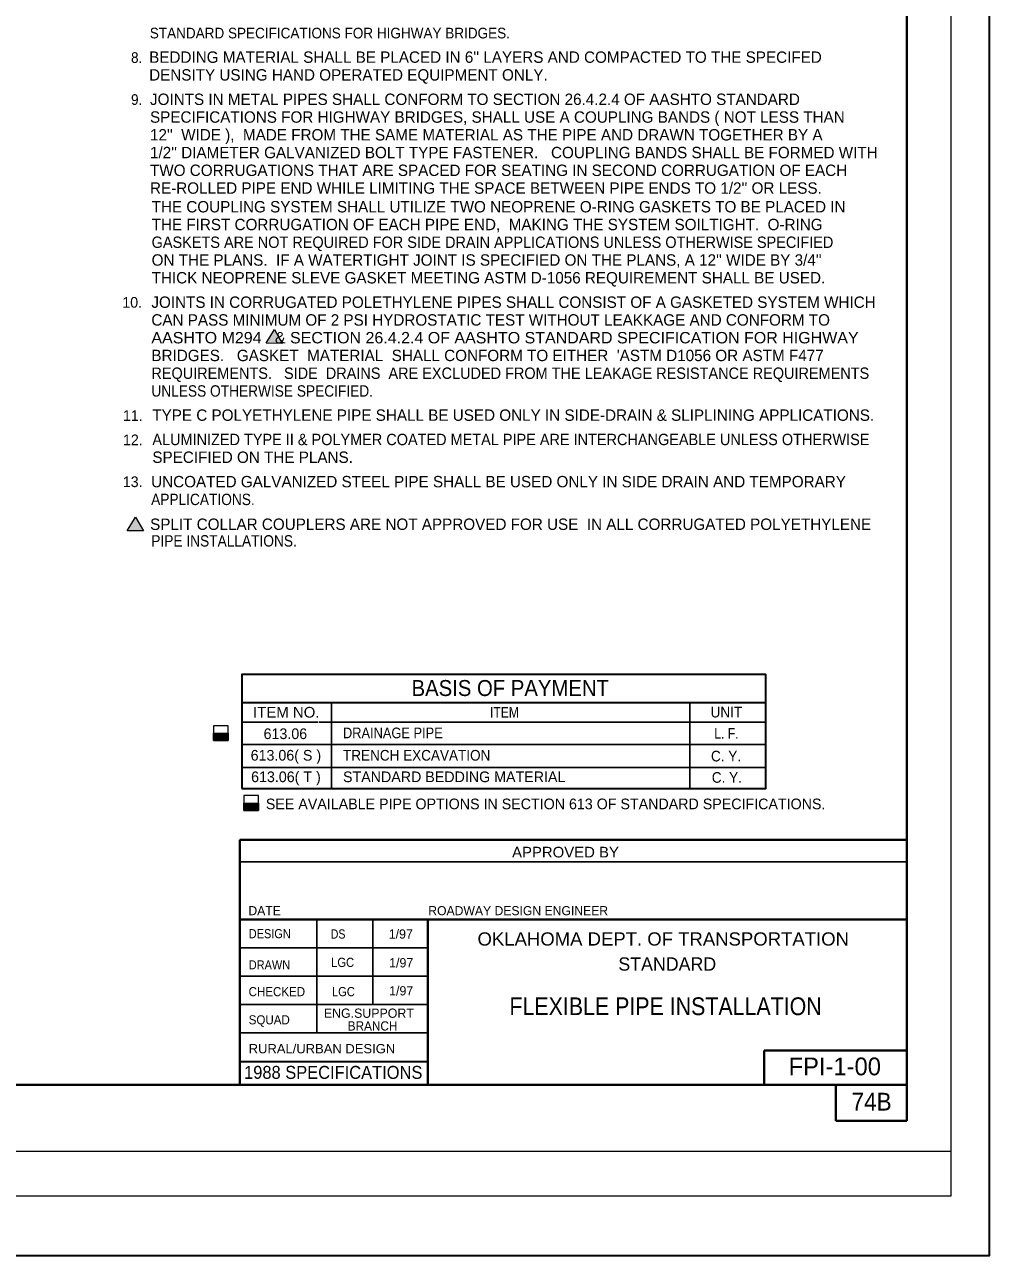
# Model space of a CAD drawing. Extents: x 701 to 1070, y -298 to -22.
# Drawn here: x 961.6 to 1070.3, y -298.2 to -159.5 of the extents above; entities that cross this region are included whole.
import ezdxf
from ezdxf.enums import TextEntityAlignment as Align

# ---------------------------------------------------------------- set-up
doc = ezdxf.new("R2010")
doc.units = 0
doc.header["$LTSCALE"] = 0.62
doc.layers.add('1', color=7, linetype='Continuous', lineweight=13)
doc.layers.add('25', color=7, linetype='Continuous', lineweight=40)

msp = doc.modelspace()

# ---------------------------------------------------------------- hatches: boundary and pattern name
at = {"layer": '1'}
for points in [[(988.8507, -195.4091), (989.7784, -193.8618), (990.6545, -195.4389)], [(973.1823, -216.5545), (974.11, -215.0072), (975.0077, -216.5536)], [(982.904, -239.3417), (984.5634, -239.3417), (984.5634, -240.1729), (982.904, -240.1729)], [(986.3113, -247.2), (987.9707, -247.2), (987.9707, -248.0312), (986.3113, -248.0312)]]:
    msp.add_hatch(color=256, dxfattribs=at).paths.add_polyline_path(points)

# ---------------------------------------------------------------- linework, layer by layer
for p, q in [((1066.0163, -291.4296), (1066.0163, -61.4204)), ((721.0024, -286.4291), (1066.0163, -286.4291)), ((706.0017, -291.4296), (1066.0163, -291.4296))]:
    msp.add_line(p, q, dxfattribs=at)
at = {"layer": '1', "lineweight": 40}
for p, q in [((1061.0158, -282.9851), (1061.0158, -73.9205)), ((736.0029, -278.9288), (1061.0158, -278.9288))]:
    msp.add_line(p, q, dxfattribs=at)
at = {"layer": '1', "lineweight": 35}
msp.add_line((986.0913, -235.8837), (1045.1456, -235.8837), dxfattribs=at)
at = {"layer": '1', "lineweight": 25}
for p, q in [((996.1936, -245.5487), (996.1936, -235.9889)), ((1036.5627, -245.4502), (1036.5627, -235.8837)), ((986.1652, -238.0972), (994.6912, -238.0972)), ((986.0913, -240.6057), (1045.1456, -240.6057)), ((986.1652, -243.1878), (1045.1456, -243.1878))]:
    msp.add_line(p, q, dxfattribs=at)
at = {"layer": '1', "lineweight": 35}
for points in [[(700.9305, -298.1538), (1070.3169, -298.1538), (1070.3169, -22.0387), (700.9305, -22.0387)], [(986.0913, -245.5487), (1045.1456, -245.5487), (1045.1456, -232.7115), (986.0913, -232.7115)]]:
    msp.add_lwpolyline(points, close=True, dxfattribs=at)
at = {"layer": '1'}
for points in [[(988.8507, -195.4091), (989.7784, -193.8618), (990.6545, -195.4389)], [(973.1823, -216.5545), (974.11, -215.0072), (975.0077, -216.5536)], [(982.904, -240.1729), (984.5634, -240.1729), (984.5634, -238.5102), (982.904, -238.5102)], [(982.904, -239.3417), (984.5634, -239.3417), (984.5634, -240.1729), (982.904, -240.1729)], [(986.3113, -248.0312), (987.9707, -248.0312), (987.9707, -246.3685), (986.3113, -246.3685)], [(986.3113, -247.2), (987.9707, -247.2), (987.9707, -248.0312), (986.3113, -248.0312)]]:
    msp.add_lwpolyline(points, close=True, dxfattribs=at)
at = {"layer": '1', "lineweight": 25}
msp.add_lwpolyline([(994.7946, -238.0972), (1036.5627, -238.0972), (1045.1456, -238.0972)], dxfattribs=at)
at = {"layer": '25'}
for p, q in [((985.8724, -251.3312), (985.8724, -278.9288)), ((1061.0158, -251.3312), (985.8724, -251.3312)), ((985.8724, -260.3192), (1061.0158, -260.3192)), ((1007.0471, -260.3192), (1007.0471, -278.9288)), ((1044.925, -275.0656), (1061.0158, -275.0656)), ((1044.925, -278.9288), (1044.925, -275.0656)), ((985.8825, -276.2983), (985.8825, -278.8221)), ((1053.0353, -282.9851), (1053.0353, -278.9288)), ((1053.0353, -282.9851), (1061.0158, -282.9851))]:
    msp.add_line(p, q, dxfattribs=at)
at = {"layer": '25', "lineweight": 25}
for p, q in [((985.8825, -253.8282), (1061.0158, -253.8282)), ((994.5421, -260.2875), (994.5421, -273.0702)), ((1000.8621, -260.3192), (1000.8621, -269.9064)), ((985.8825, -263.5154), (1007.0538, -263.5154)), ((985.8825, -266.7109), (1007.0538, -266.7109)), ((985.8825, -269.9064), (1007.0329, -269.9064)), ((985.8825, -273.1027), (1007.0329, -273.1027))]:
    msp.add_line(p, q, dxfattribs=at)
at = {"layer": '25', "lineweight": 35}
msp.add_line((985.8724, -276.2983), (1007.0495, -276.2983), dxfattribs=at)

# ---------------------------------------------------------------- texts
at = {"layer": '1'}
for s, height, width, p in [('STANDARD SPECIFICATIONS FOR HIGHWAY BRIDGES. ', 1.2, 0.95, (975.7313, -161.0712)), ('8.', 1.2, 0.95, (973.6161, -163.8293)), ('9.', 1.2, 0.95, (973.6161, -168.5557)), ('GASKETS ARE NOT REQUIRED FOR SIDE DRAIN APPLICATIONS UNLESS OTHERWISE SPECIFIED ', 1.283, 0.95, (975.9366, -184.6733)), ('AASHTO M294   & SECTION 26.4.2.4 OF AASHTO STANDARD SPECIFICATION FOR HIGHWAY ', 1.283, 1.05, (975.9071, -195.4245)), ('REQUIREMENTS.   SIDE  DRAINS  ARE EXCLUDED FROM THE LEAKAGE RESISTANCE REQUIREMENTS ', 1.283, 0.95, (975.9071, -199.4243)), ('UNLESS OTHERWISE SPECIFIED.  ', 1.283, 0.9, (975.9071, -201.4242)), ('ALUMINIZED TYPE II & POLYMER COATED METAL PIPE ARE INTERCHANGEABLE UNLESS OTHERWISE ', 1.283, 0.95, (976.0182, -206.8882)), ('APPLICATIONS.', 1.283, 0.9, (975.8825, -213.6388)), ('PIPE INSTALLATIONS.', 1.283, 0.9, (975.9018, -218.3102)), ('BASIS OF PAYMENT', 1.8, 0.95, (1005.2213, -235.1462)), ('ITEM NO.', 1.2, 1.05, (987.3594, -237.5742)), ('ITEM', 1.2, 0.85, (1014.0568, -237.5822)), ('UNIT', 1.2, 0.95, (1038.9074, -237.5576)), ('DRAINAGE PIPE', 1.2, 0.9, (997.4949, -239.9012)), ('L. F.', 1.2, 0.85, (1039.3274, -239.9479)), ('TRENCH EXCAVATION', 1.2, 0.95, (997.4949, -242.4212)), ('C. Y.', 1.2, 0.95, (1038.9543, -242.5145)), ('C. Y.', 1.2, 0.95, (1039.0476, -244.9178))]:
    msp.add_text(s, height=height, dxfattribs=dict(at, width=width)).set_placement(p)
for s, height, p in [("BEDDING MATERIAL SHALL BE PLACED IN 6'' LAYERS AND COMPACTED TO THE SPECIFED ", 1.283, (975.6582, -163.8218)), ('DENSITY USING HAND OPERATED EQUIPMENT ONLY.', 1.283, (975.6582, -165.8217)), ('JOINTS IN METAL PIPES SHALL CONFORM TO SECTION 26.4.2.4 OF AASHTO STANDARD', 1.283, (975.7529, -168.569)), ('SPECIFICATIONS FOR HIGHWAY BRIDGES, SHALL USE A COUPLING BANDS ( NOT LESS THAN ', 1.283, (975.7529, -170.5689)), ("12''  WIDE ),  MADE FROM THE SAME MATERIAL AS THE PIPE AND DRAWN TOGETHER BY A ", 1.283, (975.7529, -172.5688)), ("1/2'' DIAMETER GALVANIZED BOLT TYPE FASTENER.   COUPLING BANDS SHALL BE FORMED WITH ", 1.283, (975.7529, -174.5687)), ('TWO CORRUGATIONS THAT ARE SPACED FOR SEATING IN SECOND CORRUGATION OF EACH ', 1.283, (975.7529, -176.5687)), ("RE-ROLLED PIPE END WHILE LIMITING THE SPACE BETWEEN PIPE ENDS TO 1/2'' OR LESS.", 1.283, (975.7529, -178.5686)), ('THE COUPLING SYSTEM SHALL UTILIZE TWO NEOPRENE O-RING GASKETS TO BE PLACED IN ', 1.283, (975.9366, -180.6735)), ('THE FIRST CORRUGATION OF EACH PIPE END,  MAKING THE SYSTEM SOILTIGHT.  O-RING ', 1.283, (975.9366, -182.6734)), ("ON THE PLANS.  IF A WATERTIGHT JOINT IS SPECIFIED ON THE PLANS, A 12'' WIDE BY 3/4'' ", 1.283, (975.9366, -186.6732)), ('THICK NEOPRENE SLEVE GASKET MEETING ASTM D-1056 REQUIREMENT SHALL BE USED.', 1.283, (975.9366, -188.6732)), ('10.', 1.2, (972.629, -191.4029)), ('JOINTS IN CORRUGATED POLETHYLENE PIPES SHALL CONSIST OF A GASKETED SYSTEM WHICH ', 1.283, (975.9071, -191.4247)), ('CAN PASS MINIMUM OF 2 PSI HYDROSTATIC TEST WITHOUT LEAKKAGE AND CONFORM TO ', 1.283, (975.9071, -193.4246)), ("BRIDGES.   GASKET  MATERIAL  SHALL CONFORM TO EITHER  'ASTM D1056 OR ASTM F477 ", 1.283, (975.9071, -197.4244)), ('11.', 1.2, (972.7064, -204.1522)), ('TYPE C POLYETHYLENE PIPE SHALL BE USED ONLY IN SIDE-DRAIN & SLIPLINING APPLICATIONS.', 1.283, (976.0109, -204.1481)), ('12.', 1.2, (972.7064, -206.8923)), ('SPECIFIED ON THE PLANS.', 1.283, (976.0182, -208.8882)), ('13.', 1.2, (972.6858, -211.6139)), ('UNCOATED GALVANIZED STEEL PIPE SHALL BE USED ONLY IN SIDE DRAIN AND TEMPORARY ', 1.283, (975.8825, -211.6389)), ('SPLIT COLLAR COUPLERS ARE NOT APPROVED FOR USE  IN ALL CORRUGATED POLYETHYLENE ', 1.283, (975.7681, -216.4376)), ('613.06', 1.2, (988.5498, -239.9948)), ('613.06( S )', 1.2, (987.0952, -242.4211)), ('613.06( T )', 1.2, (987.1418, -244.8477)), ('STANDARD BEDDING MATERIAL', 1.2, (997.4949, -244.8478)), ('SEE AVAILABLE PIPE OPTIONS IN SECTION 613 OF STANDARD SPECIFICATIONS.', 1.2, (988.8015, -247.8999))]:
    msp.add_text(s, height=height, dxfattribs=at).set_placement(p)
at = {"layer": '1', "width": 0.9}
msp.add_text('FLEXIBLE PIPE INSTALLATION', height=2, dxfattribs=at).set_placement((1033.8347, -271.0907), align=Align.CENTER)
at = {"layer": '25'}
for s, height, width, p in [('APPROVED BY', 1.196, 1.05, (1016.542, -253.329)), ('DESIGN', 1.025, 0.9, (986.881, -262.427)), ('DS', 1.042, 0.85, (996.1206, -262.4707)), ('OKLAHOMA DEPT. OF TRANSPORTATION', 1.486, 1.05, (1012.6474, -263.253)), ('LGC', 1.042, 0.9, (996.165, -265.6714)), ('DRAWN', 1.025, 0.9, (986.881, -265.9417)), ('CHECKED', 1.025, 0.95, (986.861, -268.958)), ('LGC', 1.042, 0.9, (996.2538, -268.961)), ('SQUAD', 1.025, 0.95, (986.8718, -272.1332)), ('BRANCH', 1.042, 0.95, (998.0308, -272.8285)), ('RURAL/URBAN DESIGN', 1.042, 1.05, (986.8718, -275.3898))]:
    msp.add_text(s, height=height, dxfattribs=dict(at, width=width)).set_placement(p)
for s, height, p in [('DATE', 1.025, (986.8366, -259.8366)), ('ROADWAY DESIGN ENGINEER', 1.025, (1007.1033, -259.8365)), ('1/97', 1.042, (1002.6506, -262.4707)), ('1/97', 1.042, (1002.695, -265.7158)), ('STANDARD', 1.498, (1028.5183, -266.0824)), ('1/97', 1.042, (1002.695, -268.8721)), ('ENG.SUPPORT', 1.042, (995.3364, -271.3925))]:
    msp.add_text(s, height=height, dxfattribs=at).set_placement(p)
msp.add_text('FPI-1-00', height=2, dxfattribs=at).set_placement((1052.8981, -277.8691), align=Align.CENTER)
at = {"layer": '25', "width": 0.95}
for s, height, p in [('1988 SPECIFICATIONS', 1.459, (996.395, -278.2694)), ('74B', 2, (1057.0431, -281.8392))]:
    msp.add_text(s, height=height, dxfattribs=at).set_placement(p, align=Align.CENTER)

doc.saveas('drawing.dxf')
